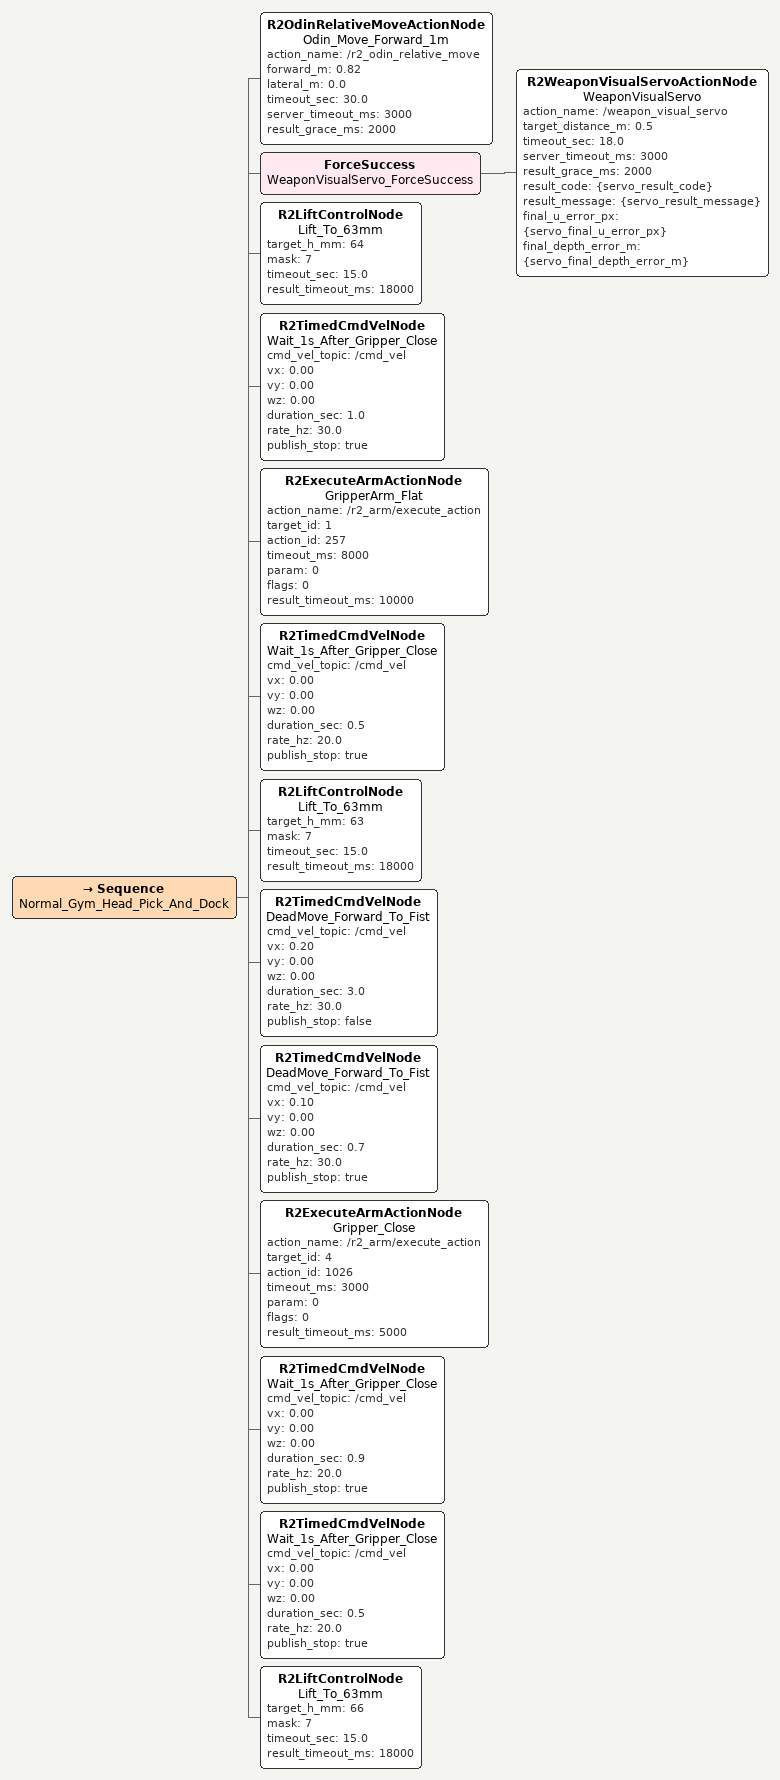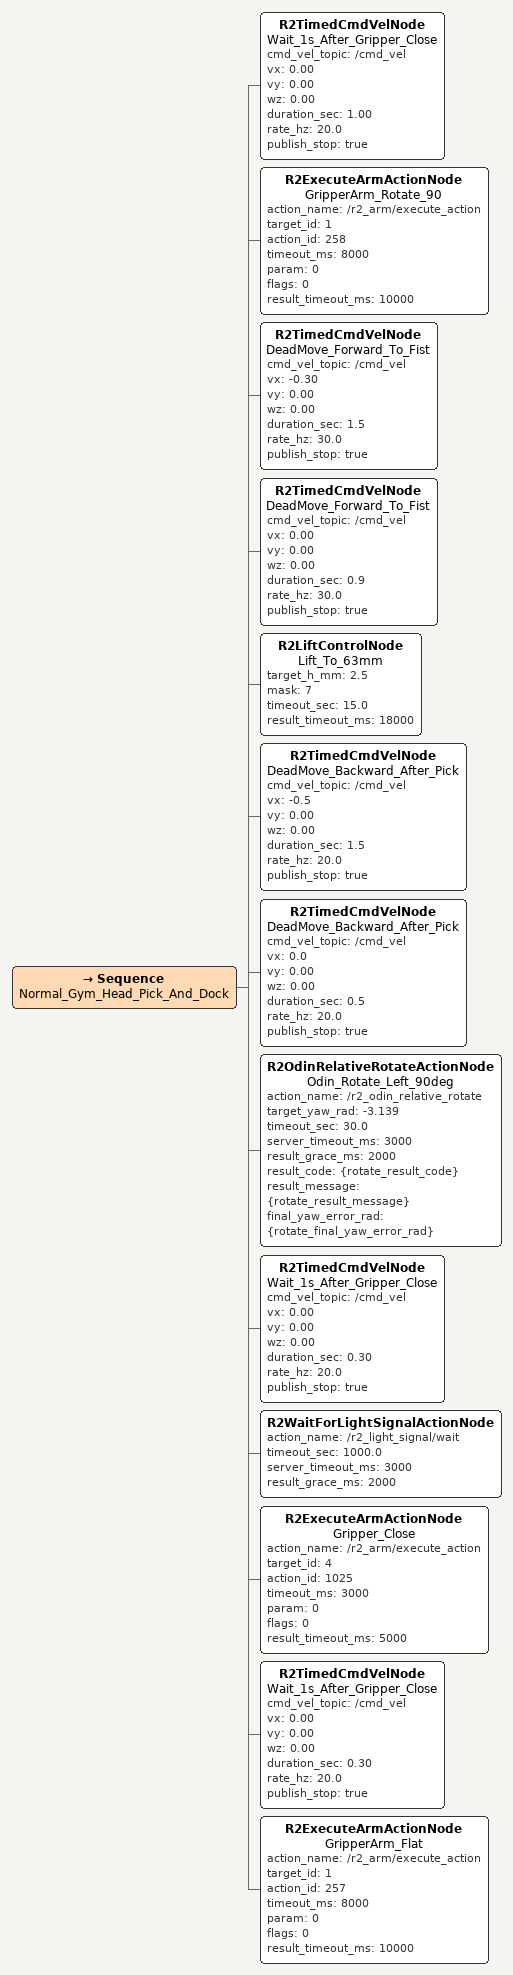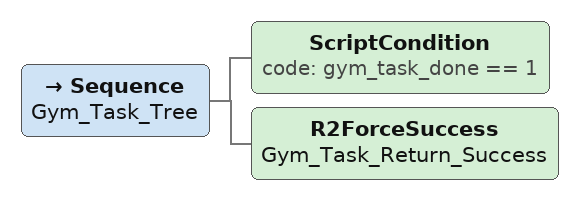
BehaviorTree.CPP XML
<Sequence name="Normal_Gym_Head_Pick_And_Dock">
  <!-- 红方 -->
  <R2OdinRelativeMoveActionNode name="Odin_Move_Forward_1m" action_name="/r2_odin_relative_move" forward_m="0.82" lateral_m="0.0" timeout_sec="30.0" server_timeout_ms="3000" result_grace_ms="2000"/>

  <!-- 蓝方 -->

  <ForceSuccess name="WeaponVisualServo_ForceSuccess">
    <R2WeaponVisualServoActionNode name="WeaponVisualServo" action_name="/weapon_visual_servo" target_distance_m="0.5" timeout_sec="18.0" server_timeout_ms="3000" result_grace_ms="2000" result_code="{servo_result_code}" result_message="{servo_result_message}" final_u_error_px="{servo_final_u_error_px}" final_depth_error_m="{servo_final_depth_error_m}"/>
  </ForceSuccess>

  <!-- 4. 底盘升高到 64 mm -->
  <R2LiftControlNode name="Lift_To_63mm" target_h_mm="64" mask="7" timeout_sec="15.0" result_timeout_ms="18000"/>

  <R2TimedCmdVelNode name="Wait_1s_After_Gripper_Close" cmd_vel_topic="/cmd_vel" vx="0.00" vy="0.00" wz="0.00" duration_sec="1.0" rate_hz="30.0" publish_stop="true"/>

  <!-- 5. 下发夹爪机械臂平放指令 -->
  <R2ExecuteArmActionNode name="GripperArm_Flat" action_name="/r2_arm/execute_action" target_id="1" action_id="257" timeout_ms="8000" param="0" flags="0" result_timeout_ms="10000"/>

  <R2TimedCmdVelNode name="Wait_1s_After_Gripper_Close" cmd_vel_topic="/cmd_vel" vx="0.00" vy="0.00" wz="0.00" duration_sec="0.5" rate_hz="20.0" publish_stop="true"/>

  <R2LiftControlNode name="Lift_To_63mm" target_h_mm="63" mask="7" timeout_sec="15.0" result_timeout_ms="18000"/>

  <R2TimedCmdVelNode name="DeadMove_Forward_To_Fist" cmd_vel_topic="/cmd_vel" vx="0.20" vy="0.00" wz="0.00" duration_sec="3.0" rate_hz="30.0" publish_stop="false"/>

  <R2TimedCmdVelNode name="DeadMove_Forward_To_Fist" cmd_vel_topic="/cmd_vel" vx="0.10" vy="0.00" wz="0.00" duration_sec="0.7" rate_hz="30.0" publish_stop="true"/>

  <R2ExecuteArmActionNode name="Gripper_Close" action_name="/r2_arm/execute_action" target_id="4" action_id="1026" timeout_ms="3000" param="0" flags="0" result_timeout_ms="5000"/>

  <!-- 8. 延迟 1 秒：用 0 速度保持 1 秒 -->
  <R2TimedCmdVelNode name="Wait_1s_After_Gripper_Close" cmd_vel_topic="/cmd_vel" vx="0.00" vy="0.00" wz="0.00" duration_sec="0.9" rate_hz="20.0" publish_stop="true"/>

  <R2TimedCmdVelNode name="Wait_1s_After_Gripper_Close" cmd_vel_topic="/cmd_vel" vx="0.00" vy="0.00" wz="0.00" duration_sec="0.5" rate_hz="20.0" publish_stop="true"/>

  <R2LiftControlNode name="Lift_To_63mm" target_h_mm="66" mask="7" timeout_sec="15.0" result_timeout_ms="18000"/>
</Sequence>

<Sequence name="Normal_Gym_Head_Pick_And_Dock">
  <R2TimedCmdVelNode name="Wait_1s_After_Gripper_Close" cmd_vel_topic="/cmd_vel" vx="0.00" vy="0.00" wz="0.00" duration_sec="1.00" rate_hz="20.0" publish_stop="true"/>

  <R2ExecuteArmActionNode name="GripperArm_Rotate_90" action_name="/r2_arm/execute_action" target_id="1" action_id="258" timeout_ms="8000" param="0" flags="0" result_timeout_ms="10000"/>

  <R2TimedCmdVelNode name="DeadMove_Forward_To_Fist" cmd_vel_topic="/cmd_vel" vx="-0.30" vy="0.00" wz="0.00" duration_sec="1.5" rate_hz="30.0" publish_stop="true"/>

  <R2TimedCmdVelNode name="DeadMove_Forward_To_Fist" cmd_vel_topic="/cmd_vel" vx="0.00" vy="0.00" wz="0.00" duration_sec="0.9" rate_hz="30.0" publish_stop="true"/>

  <R2LiftControlNode name="Lift_To_63mm" target_h_mm="2.5" mask="7" timeout_sec="15.0" result_timeout_ms="18000"/>

  <R2TimedCmdVelNode name="DeadMove_Backward_After_Pick" cmd_vel_topic="/cmd_vel" vx="-0.5" vy="0.00" wz="0.00" duration_sec="1.5" rate_hz="20.0" publish_stop="true"/>

  <R2TimedCmdVelNode name="DeadMove_Backward_After_Pick" cmd_vel_topic="/cmd_vel" vx="0.0" vy="0.00" wz="0.00" duration_sec="0.5" rate_hz="20.0" publish_stop="true"/>

  <!-- 12. 死动作：原地旋转一段时间 -->
  <R2OdinRelativeRotateActionNode name="Odin_Rotate_Left_90deg" action_name="/r2_odin_relative_rotate" target_yaw_rad="-3.139" timeout_sec="30.0" server_timeout_ms="3000" result_grace_ms="2000" result_code="{rotate_result_code}" result_message="{rotate_result_message}" final_yaw_error_rad="{rotate_final_yaw_error_rad}"/>

  <R2TimedCmdVelNode name="Wait_1s_After_Gripper_Close" cmd_vel_topic="/cmd_vel" vx="0.00" vy="0.00" wz="0.00" duration_sec="0.30" rate_hz="20.0" publish_stop="true"/>

  <R2WaitForLightSignalActionNode action_name="/r2_light_signal/wait" timeout_sec="1000.0" server_timeout_ms="3000" result_grace_ms="2000"/>

  <R2ExecuteArmActionNode name="Gripper_Close" action_name="/r2_arm/execute_action" target_id="4" action_id="1025" timeout_ms="3000" param="0" flags="0" result_timeout_ms="5000"/>

  <R2TimedCmdVelNode name="Wait_1s_After_Gripper_Close" cmd_vel_topic="/cmd_vel" vx="0.00" vy="0.00" wz="0.00" duration_sec="0.30" rate_hz="20.0" publish_stop="true"/>

  <R2ExecuteArmActionNode name="GripperArm_Flat" action_name="/r2_arm/execute_action" target_id="1" action_id="257" timeout_ms="8000" param="0" flags="0" result_timeout_ms="10000"/>
</Sequence>

<Sequence name="Gym_Task_Tree">
  <ScriptCondition code=" gym_task_done == 1 "/>

  <R2ForceSuccess name="Gym_Task_Return_Success"/>
</Sequence>
